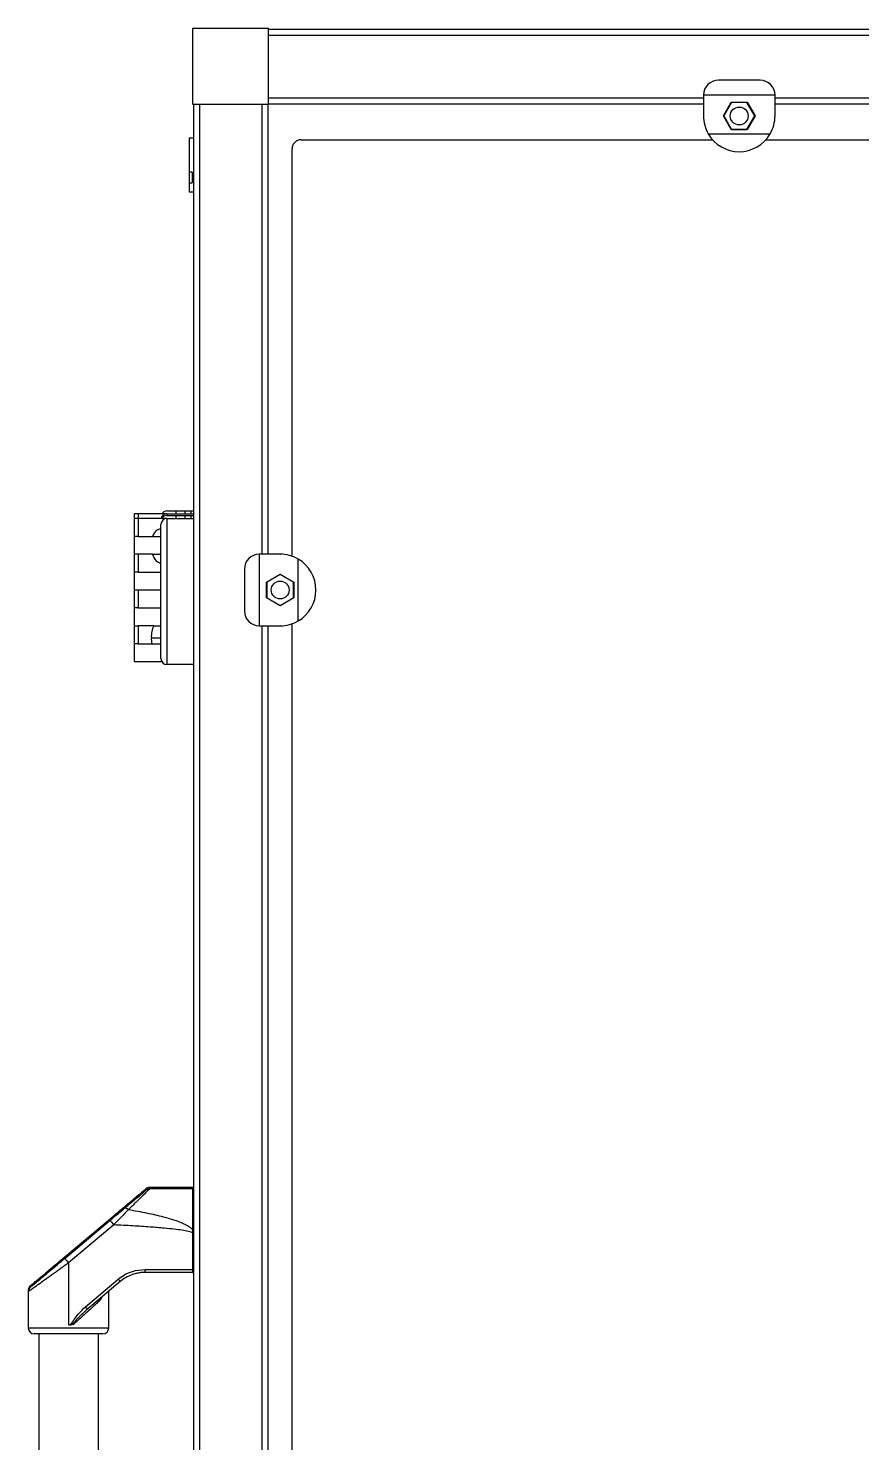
# Model space of a CAD drawing. Header units: millimetres. Extents: x 10 to 584, y 10 to 410.
# Drawn here: x 468.65 to 487.29, y 315.18 to 346.8 of the extents above; entities that cross this region are included whole.
import ezdxf

# ---------------------------------------------------------------- set-up
doc = ezdxf.new("R2010")
doc.units = ezdxf.units.MM

msp = doc.modelspace()

# ---------------------------------------------------------------- linework, layer by layer
at = {"color": 7, "linetype": 'Continuous', "lineweight": 25}
for p, q in [((472.32289, 346.80498), (474.01622, 346.80498)), ((472.32289, 346.80498), (472.32289, 345.11165)), ((474.01622, 346.80498), (474.01622, 345.11165)), ((505.34955, 346.77832), (474.01622, 346.77832)), ((505.34955, 346.64498), (474.01622, 346.64498)), ((485.01622, 345.64498), (484.08289, 345.64498)), ((472.32289, 345.11165), (474.01622, 345.11165)), ((472.34955, 280.11165), (472.34955, 345.11165)), ((472.48289, 280.11165), (472.48289, 345.11165)), ((474.01622, 335.04498), (474.01622, 345.11165)), ((483.74955, 345.11165), (474.01622, 345.11165)), ((485.34955, 345.31165), (483.74955, 345.31165)), ((483.74955, 345.31165), (483.74955, 344.84498)), ((484.19545, 344.84498), (484.3725, 345.15165)), ((484.37622, 345.14491), (484.20314, 344.84483)), ((484.3725, 345.15165), (484.72661, 345.15165)), ((484.72263, 345.14506), (484.37622, 345.14491)), ((484.89596, 344.84514), (484.72263, 345.14506)), ((484.72661, 345.15165), (484.90366, 344.84498)), ((485.34955, 344.84498), (485.34955, 345.31165)), ((497.08289, 345.11165), (485.34955, 345.11165)), ((484.3725, 344.53832), (484.19545, 344.84498)), ((484.20314, 344.84483), (484.37648, 344.54491)), ((484.72289, 344.54506), (484.89596, 344.84514)), ((484.90366, 344.84498), (484.72661, 344.53832)), ((483.85673, 344.44498), (485.24237, 344.44498)), ((484.72661, 344.53832), (484.3725, 344.53832)), ((484.37648, 344.54491), (484.72289, 344.54506)), ((472.34955, 344.34498), (472.24955, 344.34498)), ((472.24955, 344.34498), (472.24955, 343.58431)), ((474.54955, 334.99923), (474.54955, 344.11165)), ((474.74955, 344.31165), (483.95327, 344.31165)), ((485.14584, 344.31165), (497.2866, 344.31165)), ((472.31622, 343.58431), (472.24955, 343.58431)), ((472.24955, 343.58431), (472.24955, 343.34967)), ((472.31622, 343.58431), (472.31622, 343.34967)), ((472.24955, 343.34967), (472.24955, 343.14498)), ((472.24955, 343.34967), (472.31622, 343.34967)), ((472.24955, 343.14498), (472.34955, 343.14498)), ((471.01622, 335.94498), (471.01622, 335.84498)), ((471.10472, 335.94498), (471.01622, 335.94498)), ((471.10472, 335.94498), (471.10472, 335.84498)), ((471.74955, 335.94498), (471.10472, 335.94498)), ((471.74955, 336.01165), (471.94955, 336.01165)), ((471.74955, 335.94498), (472.34955, 335.94498)), ((471.74955, 335.91165), (471.94955, 335.91165)), ((471.94955, 336.01165), (471.94955, 335.94498)), ((471.94955, 336.01165), (472.14817, 336.01165)), ((471.94955, 335.91165), (471.94955, 335.84498)), ((471.94955, 335.91165), (472.14817, 335.91165)), ((472.14817, 336.01165), (472.14817, 335.94498)), ((472.14817, 336.01165), (472.28289, 336.01165)), ((472.14817, 335.91165), (472.14817, 335.84498)), ((472.14817, 335.91165), (472.28289, 335.91165)), ((472.28289, 336.01165), (472.28289, 335.94498)), ((472.28289, 336.01165), (472.34955, 336.01165)), ((472.28289, 335.91165), (472.28289, 335.84498)), ((472.28289, 335.91165), (472.34955, 335.91165)), ((471.01622, 335.84498), (471.01622, 335.44498)), ((471.10472, 335.84498), (471.01622, 335.84498)), ((471.10472, 335.84498), (471.10472, 335.44498)), ((471.74955, 335.84498), (471.10472, 335.84498)), ((471.61622, 332.71165), (471.61622, 335.71165)), ((471.74955, 335.84498), (471.74955, 332.57832)), ((471.74955, 335.84498), (472.34955, 335.84498)), ((471.01622, 335.44498), (471.01622, 335.04498)), ((471.10472, 335.44498), (471.01622, 335.44498)), ((471.10472, 335.44498), (471.43007, 335.44498)), ((471.43007, 335.44498), (471.61622, 335.44498)), ((471.01622, 335.04498), (471.01622, 334.64498)), ((471.10472, 335.04498), (471.01622, 335.04498)), ((471.10472, 335.04498), (471.10472, 334.64498)), ((471.42711, 335.04498), (471.10472, 335.04498)), ((471.42711, 335.04498), (471.61622, 335.04498)), ((473.81622, 335.04498), (473.81622, 333.44498)), ((474.28289, 335.04498), (473.81622, 335.04498)), ((474.68289, 333.55216), (474.68289, 334.9378)), ((471.01622, 334.64498), (471.01622, 334.24498)), ((471.10472, 334.64498), (471.01622, 334.64498)), ((471.10472, 334.64498), (471.61622, 334.64498)), ((473.48289, 334.71165), (473.48289, 333.77832)), ((473.97622, 334.42204), (474.28289, 334.59909)), ((473.97622, 334.06793), (473.97622, 334.42204)), ((474.28273, 334.59139), (473.98281, 334.41806)), ((473.98281, 334.41806), (473.98296, 334.07165)), ((474.58281, 334.41832), (474.28273, 334.59139)), ((474.28289, 334.59909), (474.58955, 334.42204)), ((474.58296, 334.07191), (474.58281, 334.41832)), ((474.58955, 334.42204), (474.58955, 334.06793)), ((471.01622, 334.24498), (471.01622, 333.84498)), ((471.10472, 334.24498), (471.01622, 334.24498)), ((471.10472, 334.24498), (471.10472, 333.84498)), ((471.61622, 334.24498), (471.10472, 334.24498)), ((474.28289, 333.89088), (473.97622, 334.06793)), ((473.98296, 334.07165), (474.28304, 333.89857)), ((474.58955, 334.06793), (474.28289, 333.89088)), ((474.28304, 333.89857), (474.58296, 334.07191)), ((471.01622, 333.84498), (471.01622, 333.44498)), ((471.10472, 333.84498), (471.01622, 333.84498)), ((471.10472, 333.84498), (471.61622, 333.84498)), ((471.01622, 333.44498), (471.01622, 333.04498)), ((471.01622, 333.44498), (471.10472, 333.44498)), ((471.10472, 333.44498), (471.10472, 333.04498)), ((471.45533, 333.44498), (471.10472, 333.44498)), ((471.45533, 333.44498), (471.61622, 333.44498)), ((473.81622, 333.44498), (474.28289, 333.44498)), ((474.01622, 311.71165), (474.01622, 333.44498)), ((474.54955, 311.6659), (474.54955, 333.49074)), ((471.01622, 333.04498), (471.01622, 332.64498)), ((471.10472, 333.04498), (471.01622, 333.04498)), ((471.10472, 333.04498), (471.41118, 333.04498)), ((471.4023, 333.17752), (471.61622, 333.17752)), ((471.41118, 333.04498), (471.61622, 333.04498)), ((471.01622, 332.64498), (471.63408, 332.64498)), ((472.34955, 332.57832), (471.74955, 332.57832)), ((472.32955, 320.88639), (471.36475, 320.88639)), ((472.32955, 320.85306), (471.36475, 320.85306)), ((469.46613, 319.33398), (470.47939, 320.1842)), ((469.46613, 319.30065), (470.47939, 320.15087)), ((470.56033, 320.04873), (469.54856, 319.19975)), ((472.32884, 319.05306), (472.32884, 319.86771)), ((469.54955, 319.19659), (469.54955, 317.81165)), ((469.92756, 318.21786), (470.66268, 318.8347)), ((471.26262, 319.05306), (472.32884, 319.05306)), ((472.32955, 318.98639), (471.26499, 318.98639)), ((468.64955, 318.58662), (468.64955, 318.55328)), ((468.64955, 318.55328), (468.64955, 317.74498)), ((470.70791, 318.78363), (469.9728, 318.16679)), ((470.44955, 317.74498), (470.44955, 318.56684)), ((469.54955, 317.61165), (468.78289, 317.61165)), ((468.88289, 317.61165), (468.88289, 307.61165)), ((469.54955, 317.81165), (469.59669, 317.81165)), ((470.31622, 317.61165), (469.54955, 317.61165)), ((469.62294, 317.81165), (469.59669, 317.81165)), ((470.21622, 307.61165), (470.21622, 317.61165))]:
    msp.add_line(p, q, dxfattribs=at)
at = {"color": 59, "linetype": 'Continuous', "lineweight": 25}
for p, q in [((473.88289, 335.04498), (473.88289, 345.11165)), ((483.74955, 345.24498), (474.01622, 345.24498)), ((497.08289, 345.24498), (485.34955, 345.24498)), ((471.74955, 335.94498), (471.74955, 335.91165)), ((473.88289, 311.71165), (473.88289, 333.44498)), ((472.32955, 320.85306), (472.32955, 320.88639)), ((472.32955, 319.93567), (472.32955, 320.85306)), ((470.2376, 318.37806), (470.26317, 318.41045)), ((468.64955, 317.74498), (469.54955, 317.74498)), ((469.54955, 317.74498), (470.44955, 317.74498))]:
    msp.add_line(p, q, dxfattribs=at)
at = {"color": 7, "linetype": 'Continuous', "lineweight": 25, "flags": 128}
for points in [[(472.32894, 319.87438), (472.32854, 319.87382), (472.32814, 319.87326), (472.32774, 319.8727), (472.32735, 319.87213), (472.32695, 319.87157), (472.32655, 319.87101), (472.32616, 319.87045), (472.32576, 319.86988)], [(472.32884, 319.86771), (472.32711, 319.86893), (472.32576, 319.86988)]]:
    msp.add_lwpolyline(points, dxfattribs=at)
at = {"color": 7, "linetype": 'Continuous', "lineweight": 25}
for centre in [(484.54955, 344.84498), (474.28289, 334.24498)]:
    msp.add_circle(centre, 0.2, dxfattribs=at)
for centre, radius, start, end in [((484.08289, 345.31165), 0.33333, 90, 180), ((485.01622, 345.31165), 0.33333, 0, 90), ((484.54955, 344.84498), 0.8, 180, 210), ((484.54955, 344.84498), 0.8, 330, 0), ((484.54955, 344.84498), 0.8, 210, 330), ((474.74955, 344.11165), 0.2, 90, 180), ((471.74955, 335.81165), 0.13333, 90, 165.522488), ((471.74955, 335.87832), 0.13333, 90, 150), ((471.74955, 335.77832), 0.13333, 90, 150), ((471.74955, 335.71165), 0.13333, 90, 180), ((473.81622, 334.71165), 0.33333, 90, 180), ((474.28289, 334.24498), 0.8, 60, 90), ((474.28289, 334.24498), 0.8, 300, 60), ((473.81622, 333.77832), 0.33333, 180, 270), ((474.28289, 334.24498), 0.8, 270, 300), ((471.74955, 332.71165), 0.13333, 180, 270), ((471.36475, 320.75306), 0.13333, 90, 130), ((471.36475, 320.71972), 0.13333, 90, 130), ((472.32955, 320.86639), 0.02, 0, 90), ((472.32955, 320.83306), 0.02, 0, 90), ((471.44681, 320.83442), 1.18455, 215.243629, 221.550558), ((468.78289, 318.58662), 0.13333, 130, 180), ((468.78289, 318.55328), 0.13333, 130, 180), ((468.78289, 317.74498), 0.13333, 180, 270), ((470.31622, 317.74498), 0.13333, 270, 0)]:
    msp.add_arc(centre, radius, start, end, dxfattribs=at)
at = {"color": 59, "linetype": 'Continuous', "lineweight": 25}
msp.add_arc((470.60071, 320.25471), 0.14032, 210.165013, 219.74121, dxfattribs=at)
at = {"color": 7, "linetype": 'Continuous', "lineweight": 25}
for centre, major_axis, start_param, end_param in [((471.61622, 335.27832), (0, 0.33333), 0, 1.04719755), ((471.63771, 335.21165), (0, 0.36667), 2.04265816, 3.05055788), ((471.63771, 333.21165), (0, 0.36667), 0.88102133, 1.66401102), ((471.61622, 333.14498), (0, 0.33333), 1.47302839, 1.87548898)]:
    msp.add_ellipse(centre, major_axis=major_axis, ratio=0.64483216, start_param=start_param, end_param=end_param, dxfattribs=at)
for points, knots in [([(470.80305, 320.45579), (470.85359, 320.49819), (470.95243, 320.58113), (471.08128, 320.68925), (471.18756, 320.77843), (471.26385, 320.84244), (471.27414, 320.85108), (471.27904, 320.8552)], [0, 0, 0, 0, 0.21445847, 0.41945294, 0.60999217, 0.81392716, 1, 1, 1, 1]), ([(470.80305, 320.42246), (470.85359, 320.46486), (470.95243, 320.5478), (471.08128, 320.65592), (471.18756, 320.74509), (471.26385, 320.80911), (471.27414, 320.81774), (471.27904, 320.82186)], [0, 0, 0, 0, 0.21445847, 0.41945294, 0.60999217, 0.81392716, 1, 1, 1, 1]), ([(471.36475, 320.85306), (471.36132, 320.84973), (471.35422, 320.84287), (471.29726, 320.78772), (471.20183, 320.69532), (471.06425, 320.56212), (470.94812, 320.44968), (470.88876, 320.3922)], [0, 0, 0, 0, 0.16223533, 0.3351158, 0.52082105, 0.75503888, 1, 1, 1, 1]), ([(470.47939, 320.1842), (470.54159, 320.23639), (470.65247, 320.32944), (470.75711, 320.41724), (470.80305, 320.45579)], [0, 0, 0, 0, 0.56093425, 1, 1, 1, 1]), ([(470.47939, 320.15087), (470.54159, 320.20306), (470.65247, 320.2961), (470.75711, 320.38391), (470.80305, 320.42246)], [0, 0, 0, 0, 0.56093425, 1, 1, 1, 1]), ([(470.88876, 320.3922), (470.83564, 320.3368), (470.72969, 320.2263), (470.61668, 320.10781), (470.56033, 320.04873)], [0, 0, 0, 0, 0.50141674, 1, 1, 1, 1]), ([(470.88876, 320.3922), (471.02972, 320.3674), (471.2909, 320.32144), (471.64663, 320.24024), (471.91051, 320.16352), (472.09346, 320.09362), (472.20355, 320.0384), (472.28132, 319.98793), (472.31468, 319.95178), (472.32955, 319.93567)], [0, 0, 0, 0, 0.28090855, 0.52046664, 0.71574878, 0.8197198, 0.90405805, 0.95721249, 1, 1, 1, 1]), ([(472.32576, 319.86988), (472.31413, 319.87582), (472.28423, 319.89107), (472.20456, 319.90989), (472.07948, 319.93243), (471.89961, 319.95477), (471.66029, 319.97871), (471.35296, 320.0029), (470.9753, 320.02735), (470.70454, 320.0413), (470.56033, 320.04873)], [0, 0, 0, 0, 0.021947533, 0.056447328, 0.137119255, 0.236682151, 0.361794999, 0.542794341, 0.756498629, 1, 1, 1, 1]), ([(472.32884, 319.86771), (472.32886, 319.86895), (472.32889, 319.87118), (472.32892, 319.8734), (472.32894, 319.87438)], [0, 0, 0, 0, 0.56, 1, 1, 1, 1]), ([(472.32894, 319.87438), (472.32905, 319.8846), (472.32929, 319.90505), (472.32947, 319.92545), (472.32955, 319.93567)], [0, 0, 0, 0, 0.4994573, 1, 1, 1, 1]), ([(469.54955, 319.19659), (469.52257, 319.17731), (469.46778, 319.13814), (469.38302, 319.07755), (469.29925, 319.0177), (469.18775, 318.93796), (469.05528, 318.84329), (468.91146, 318.74049), (468.79368, 318.6563), (468.70963, 318.59623), (468.65866, 318.55979), (468.65251, 318.5554), (468.64955, 318.55328)], [0, 0, 0, 0, 0.06304936, 0.128039, 0.19918026, 0.2621897, 0.39848692, 0.53288068, 0.66178299, 0.78292052, 0.89553844, 1, 1, 1, 1]), ([(468.69718, 318.68876), (468.70041, 318.69147), (468.70718, 318.69715), (468.76304, 318.74402), (468.85388, 318.82024), (468.98037, 318.92638), (469.13263, 319.05414), (469.2983, 319.19315), (469.41104, 319.28775), (469.46613, 319.33398)], [0, 0, 0, 0, 0.11352191, 0.23801144, 0.37463918, 0.52216133, 0.68373569, 0.84544547, 1, 1, 1, 1]), ([(468.69718, 318.65542), (468.70041, 318.65813), (468.70718, 318.66381), (468.76304, 318.71068), (468.85388, 318.78691), (468.98037, 318.89305), (469.13263, 319.02081), (469.2983, 319.15982), (469.41104, 319.25442), (469.46613, 319.30065)], [0, 0, 0, 0, 0.11352191, 0.23801144, 0.37463918, 0.52216133, 0.68373569, 0.84544547, 1, 1, 1, 1]), ([(469.46613, 319.33398), (469.46653, 319.33331), (469.46728, 319.33203), (469.47243, 319.32536), (469.4789, 319.31738), (469.48181, 319.3138)], [0, 0, 0, 0, 0.38327296, 0.72301136, 1, 1, 1, 1]), ([(469.46613, 319.30065), (469.46648, 319.30003), (469.46714, 319.29886), (469.47441, 319.28954), (469.48945, 319.27094), (469.51586, 319.23885), (469.53783, 319.21257), (469.54856, 319.19975)], [0, 0, 0, 0, 0.151236431, 0.285294474, 0.501034955, 0.756562831, 1, 1, 1, 1]), ([(469.54856, 319.19975), (469.54889, 319.19921), (469.54949, 319.19823), (469.54953, 319.1971), (469.54955, 319.19659)], [0, 0, 0, 0, 0.55769689, 1, 1, 1, 1]), ([(470.66268, 318.8347), (470.71117, 318.87076), (470.80888, 318.94344), (471.01055, 319.03061), (471.16729, 319.04457), (471.26262, 319.05306)], [0, 0, 0, 0, 0.27844283, 0.56114742, 1, 1, 1, 1]), ([(471.26499, 318.98639), (471.23353, 318.98541), (471.17477, 318.98358), (471.09381, 318.97035), (471.02639, 318.95373), (470.93618, 318.92406), (470.8264, 318.87374), (470.74606, 318.81264), (470.70791, 318.78363)], [0, 0, 0, 0, 0.15605971, 0.29146277, 0.40620218, 0.50027202, 0.76273135, 1, 1, 1, 1]), ([(472.32955, 318.98639), (472.32949, 318.98677), (472.32938, 318.98748), (472.3292, 318.99368), (472.32907, 319.00342), (472.32895, 319.01612), (472.32886, 319.03161), (472.32885, 319.04456), (472.32884, 319.05306)], [0, 0, 0, 0, 0.15511178, 0.29032393, 0.50021302, 0.63056988, 0.75750403, 1, 1, 1, 1]), ([(469.59669, 317.81165), (469.65094, 317.89386), (469.7477, 318.04049), (469.87266, 318.16372), (469.92756, 318.21786)], [0, 0, 0, 0, 0.56064178, 1, 1, 1, 1]), ([(469.9728, 318.16679), (469.9131, 318.11178), (469.79151, 317.9997), (469.67981, 317.87509), (469.62294, 317.81165)], [0, 0, 0, 0, 0.49091173, 1, 1, 1, 1]), ([(470.2376, 318.34473), (470.21226, 318.32189), (470.16028, 318.27504), (470.07078, 318.19437), (469.97348, 318.1067), (469.86994, 318.01336), (469.76084, 317.91502), (469.68535, 317.847), (469.64612, 317.81165)], [0, 0, 0, 0, 0.15172153, 0.31114077, 0.48088181, 0.6479741, 0.817024, 1, 1, 1, 1])]:
    msp.add_open_spline(points, degree=3, knots=knots, dxfattribs=at)
at = {"color": 59, "linetype": 'Continuous', "lineweight": 25}
for points, knots in [([(471.36475, 320.88639), (471.36263, 320.88434), (471.35945, 320.88126), (471.33174, 320.85443), (471.32249, 320.84547)], [0, 0, 0, 0, 0.66583122, 1, 1, 1, 1]), ([(470.80305, 320.45579), (470.8075, 320.45795), (470.81639, 320.46228), (470.83093, 320.46074), (470.84055, 320.45582), (470.84195, 320.4551)], [0, 0, 0, 0, 0.46056862, 0.92113725, 1, 1, 1, 1]), ([(470.2376, 318.34473), (470.25067, 318.35883), (470.27384, 318.38383), (470.28791, 318.4204), (470.29404, 318.43634)], [0, 0, 0, 0, 0.56419592, 1, 1, 1, 1])]:
    msp.add_open_spline(points, degree=3, knots=knots, dxfattribs=at)
at = {"color": 7, "linetype": 'Continuous', "lineweight": 25}
for points in [[(470.80305, 320.42246), (470.80744, 320.42476), (470.81622, 320.42938), (470.83716, 320.42509), (470.8618, 320.41329), (470.87977, 320.39923), (470.88876, 320.3922)], [(472.32884, 319.86771), (472.33018, 319.86771), (472.33286, 319.86771), (472.33676, 319.86771), (472.34036, 319.86771), (472.34353, 319.86771), (472.34615, 319.86771), (472.34808, 319.86771), (472.34932, 319.86771), (472.34948, 319.86771), (472.34955, 319.86771)], [(472.34955, 319.87425), (472.34948, 319.87426), (472.34932, 319.87428), (472.34809, 319.8743), (472.34616, 319.87433), (472.34357, 319.87435), (472.34041, 319.87436), (472.33683, 319.87438), (472.33294, 319.87438), (472.33027, 319.87438), (472.32894, 319.87438)], [(472.34955, 319.96735), (472.34925, 319.96756), (472.34865, 319.968), (472.34403, 319.96854), (472.33742, 319.96892), (472.33217, 319.96897), (472.32955, 319.969)], [(472.34955, 319.93401), (472.34925, 319.93423), (472.34865, 319.93466), (472.34403, 319.93521), (472.33742, 319.93559), (472.33217, 319.93564), (472.32955, 319.93567)], [(470.70791, 318.78363), (470.70706, 318.78426), (470.70536, 318.78553), (470.69471, 318.79728), (470.67987, 318.81432), (470.66841, 318.82791), (470.66268, 318.8347)], [(471.26499, 318.98639), (471.26468, 318.98739), (471.26406, 318.9894), (471.26327, 319.00481), (471.26272, 319.02685), (471.26265, 319.04432), (471.26262, 319.05306)], [(472.32884, 319.05306), (472.33018, 319.05306), (472.33286, 319.05306), (472.33676, 319.05306), (472.34036, 319.05306), (472.34353, 319.05306), (472.34615, 319.05306), (472.34808, 319.05306), (472.34932, 319.05306), (472.34948, 319.05306), (472.34955, 319.05306)], [(472.32955, 318.98639), (472.33217, 318.98669), (472.33742, 318.98729), (472.34403, 318.99192), (472.34865, 318.99853), (472.34925, 319.00377), (472.34955, 319.00639)], [(469.9728, 318.16679), (469.97195, 318.16743), (469.97025, 318.1687), (469.9596, 318.18045), (469.94475, 318.19749), (469.93329, 318.21107), (469.92756, 318.21786)], [(470.2376, 318.34473), (470.23614, 318.3499), (470.23322, 318.36024), (470.23369, 318.3746), (470.2375, 318.38715), (470.24297, 318.39291), (470.24571, 318.3958)]]:
    msp.add_open_spline(points, degree=3, dxfattribs=at)

doc.saveas('drawing.dxf')
